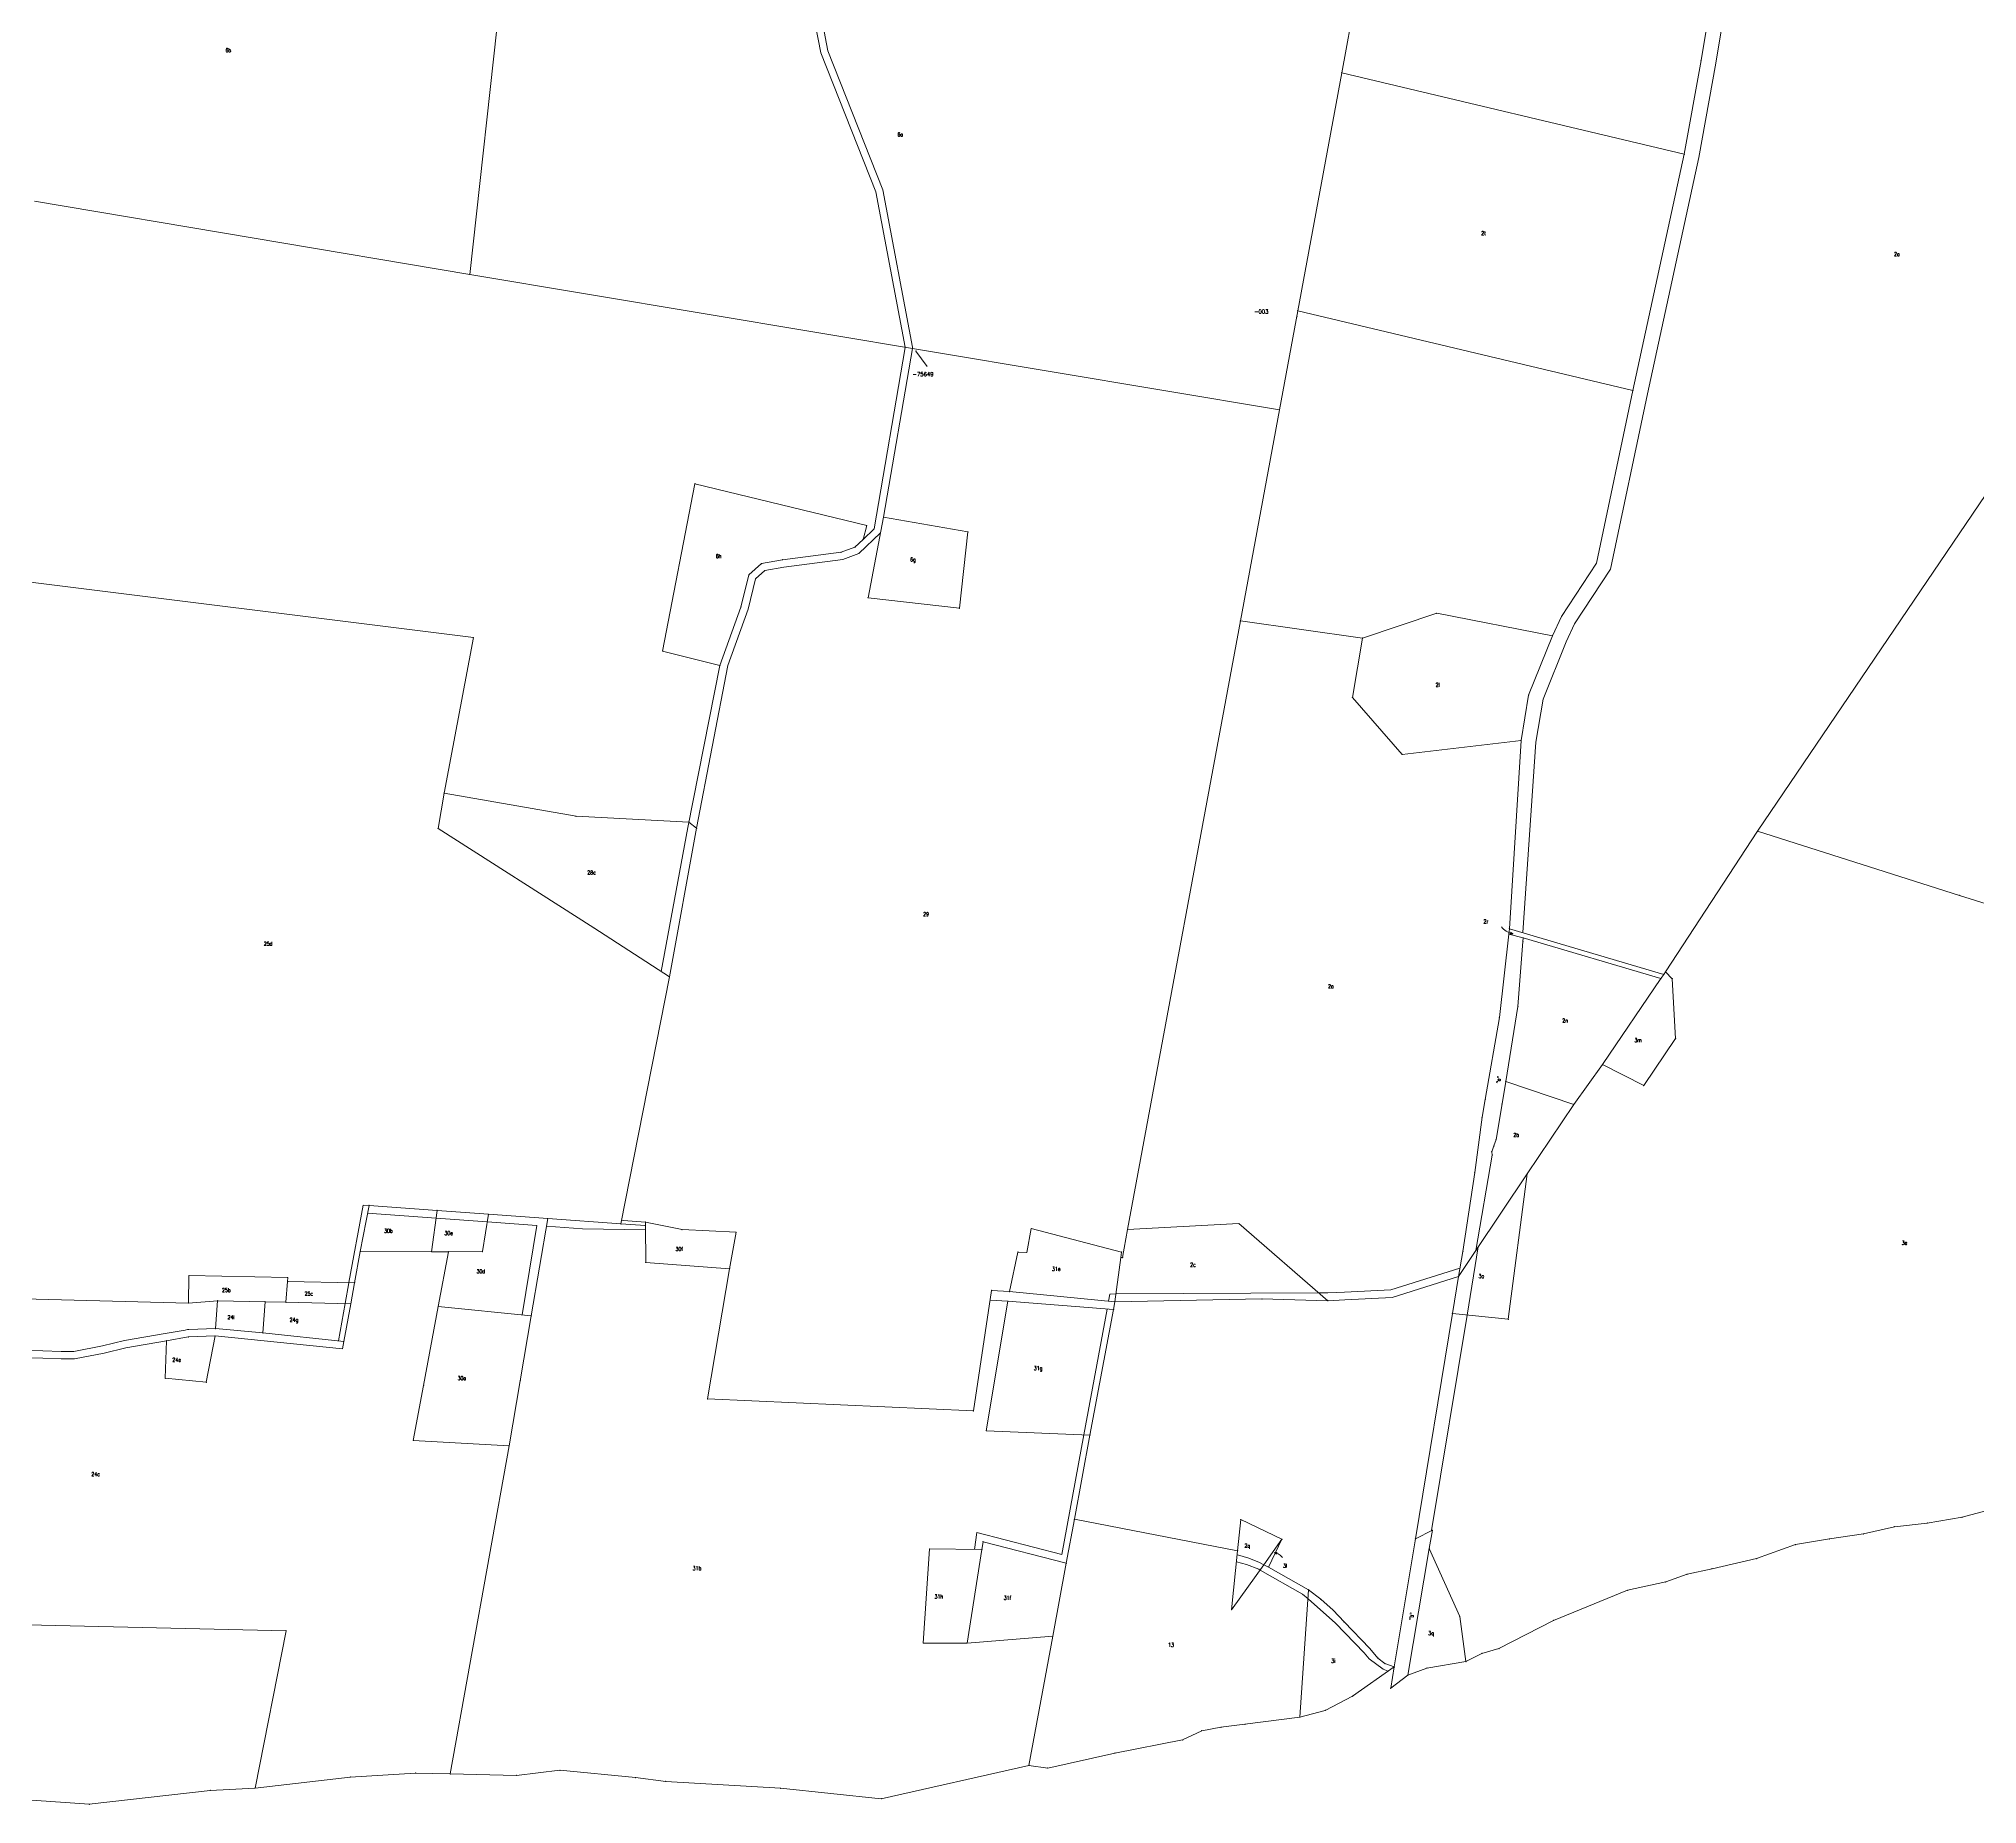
# Model space of a CAD drawing. Header units: millimetres. Extents: x 672113 to 680957, y 6130092 to 6137781.
# Drawn here: x 675262 to 676256, y 6130149 to 6131054 of the extents above; entities that cross this region are included whole.
import ezdxf

# ---------------------------------------------------------------- set-up
doc = ezdxf.new("R2010")
doc.units = ezdxf.units.MM
doc.header["$LTSCALE"] = 0.5
for name, color, linetype, lineweight in [('ADMN_GR', 1, 'Continuous', 5), ('OPTAGETVEJ', 1, 'Continuous', 5), ('PILE', 1, 'Continuous', 5), ('skel', 142, 'Continuous', 5), ('SKELKREDS', 1, 'Continuous', 5), ('SKELPKT', 1, 'Continuous', 5)]:
    doc.layers.add(name, color=color, linetype=linetype, lineweight=lineweight)
for name, color, linetype, lineweight, plot in [('FIKS_PILE', 9, 'Continuous', 5, False), ('FIKS_TEKST', 6, 'Continuous', 5, False), ('FIKSPUNKT', 1, 'Continuous', 5, False)]:
    doc.layers.add(name, color=color, linetype=linetype, lineweight=lineweight, plot=plot)
doc.layers.add('MATRNR', color=12, linetype='Continuous')
doc.styles.get("Standard").update_dxf_attribs({"font": 'romans.shx', "width": 0.75})

# ---------------------------------------------------------------- blocks, each defined once
blk = doc.blocks.new('270552_270552.DWG_FMEBLOCK44')
at = {"layer": 'FIKS_PILE', "color": 6}
blk.add_line((2.9, -3.96), (-2.9, 3.96), dxfattribs=at)
blk = doc.blocks.new('270555_270555.DWG_FMEBLOCK1')
at = {"layer": 'PILE', "color": 7}
for points in [[(-2.17, 1.19), (-1.71, 1.02), (-1.26, 0.74), (-0.83, 0.38), (-1.26, 0.74), (-1.71, 1.02), (-2.17, 1.19), (-1.69, 1.14), (-1.16, 1.19), (-0.6, 1.35), (-1.16, 1.19), (-1.69, 1.14), (-2.17, 1.19)], [(2.17, -1.35), (1.79, -0.89), (1.38, -0.48), (0.95, -0.1), (0.5, 0.23), (0.01, 0.51), (-0.5, 0.74), (-1.03, 0.94), (-1.59, 1.09), (-2.17, 1.19)]]:
    blk.add_lwpolyline(points, dxfattribs=at)
blk = doc.blocks.new('270555_270555.DWG_FMEBLOCK2')
at = {"layer": 'PILE', "color": 7}
for points in [[(-3, 1.87), (-2.49, 1.23), (-1.93, 0.65), (-1.32, 0.11), (-0.69, -0.34), (-0.02, -0.72), (0.66, -1.08), (1.4, -1.36), (2.18, -1.59), (3, -1.74)], [(3, -1.74), (2.54, -1.56), (2.08, -1.26), (1.65, -0.9), (2.08, -1.26), (2.54, -1.56), (3, -1.74), (2.52, -1.69), (1.98, -1.74), (1.42, -1.87), (1.98, -1.74), (2.52, -1.69), (3, -1.74)]]:
    blk.add_lwpolyline(points, dxfattribs=at)

msp = doc.modelspace()

# ---------------------------------------------------------------- linework, layer by layer
at = {"layer": 'ADMN_GR', "color": 220}
for p, q in [((675930.17, 6131036.76), (675937.67, 6131077.39)), ((675930.17, 6131036.76), (675937.67, 6131077.39)), ((675907.64, 6130914.8), (675930.17, 6131036.76)), ((675907.64, 6130914.8), (675930.17, 6131036.76)), ((675898.26, 6130864.05), (675907.64, 6130914.8)), ((675898.26, 6130864.05), (675907.64, 6130914.8)), ((675878.25, 6130755.77), (675898.26, 6130864.05)), ((675878.25, 6130755.77), (675898.26, 6130864.05)), ((675820.44, 6130443.81), (675878.25, 6130755.77)), ((675820.44, 6130443.81), (675878.25, 6130755.77)), ((675817.91, 6130429.35), (675820.44, 6130443.81)), ((675817.91, 6130429.35), (675820.44, 6130443.81)), ((675817.03, 6130429.39), (675813.95, 6130406.72)), ((675817.03, 6130429.39), (675813.95, 6130406.72)), ((675817.03, 6130429.39), (675817.91, 6130429.35)), ((675817.03, 6130429.39), (675817.91, 6130429.35)), ((675801.13, 6130338.37), (675813.25, 6130402.68)), ((675801.13, 6130338.37), (675813.25, 6130402.68)), ((675813.25, 6130402.68), (675813.95, 6130406.72)), ((675813.25, 6130402.68), (675813.95, 6130406.72)), ((675793.16, 6130295.21), (675801.13, 6130338.37)), ((675793.16, 6130295.21), (675801.13, 6130338.37)), ((676262.82, 6130300.29), (676248.11, 6130296.26)), ((675788.99, 6130272.68), (675793.16, 6130295.21)), ((675788.99, 6130272.68), (675793.16, 6130295.21)), ((676213.42, 6130291.4), (676197.5, 6130287.73)), ((676230.26, 6130293.28), (676213.42, 6130291.4)), ((676248.11, 6130296.26), (676230.26, 6130293.28)), ((676162.66, 6130282.27), (676142.8, 6130275.08)), ((676180.11, 6130285.17), (676162.66, 6130282.27)), ((676197.5, 6130287.73), (676180.11, 6130285.17)), ((675782.07, 6130235.23), (675788.99, 6130272.68)), ((675782.07, 6130235.23), (675788.99, 6130272.68)), ((676142.8, 6130275.08), (676120, 6130269.88)), ((676096.21, 6130263.07), (676076.68, 6130258.87)), ((676107.15, 6130267), (676096.21, 6130263.07)), ((676120, 6130269.88), (676107.15, 6130267)), ((676076.68, 6130258.87), (676038.79, 6130243.38)), ((676038.79, 6130243.38), (676010.72, 6130228.92)), ((675769.84, 6130169.01), (675782.07, 6130235.23)), ((675769.84, 6130169.01), (675782.07, 6130235.23)), ((675993.85, 6130222.23), (675973.85, 6130218.96)), ((676002.04, 6130226.48), (675993.85, 6130222.23)), ((676010.72, 6130228.92), (676002.04, 6130226.48)), ((675957.14, 6130219.57), (675935.79, 6130204.49)), ((675955.32, 6130208.57), (675957.14, 6130219.57)), ((675964.07, 6130215.35), (675955.32, 6130208.57)), ((675973.85, 6130218.96), (675964.07, 6130215.35)), ((675935.79, 6130204.49), (675921.72, 6130197.19)), ((675908.73, 6130193.8), (675880.56, 6130190.11)), ((675921.72, 6130197.19), (675908.73, 6130193.8)), ((675848.67, 6130182.15), (675813.97, 6130175.36)), ((675858.48, 6130186.8), (675848.67, 6130182.15)), ((675868.24, 6130188.63), (675858.48, 6130186.8)), ((675880.56, 6130190.11), (675868.24, 6130188.63)), ((675813.97, 6130175.36), (675779.5, 6130167.64)), ((675373.27, 6130157.4), (675422.12, 6130163.08)), ((675422.12, 6130163.08), (675455.57, 6130165.14)), ((675455.57, 6130165.14), (675473.3, 6130164.72)), ((675473.3, 6130164.72), (675507.27, 6130163.87)), ((675507.27, 6130163.87), (675529.51, 6130166.55)), ((675529.51, 6130166.55), (675568.34, 6130162.8)), ((675568.34, 6130162.8), (675583.75, 6130160.82)), ((675583.75, 6130160.82), (675642.64, 6130157.34)), ((675694.24, 6130151.93), (675769.84, 6130169.01)), ((675779.5, 6130167.64), (675769.84, 6130169.01)), ((675134.92, 6130159.75), (675288.29, 6130149.13)), ((675288.29, 6130149.13), (675350.3, 6130156.2)), ((675350.3, 6130156.2), (675373.27, 6130157.4)), ((675642.64, 6130157.34), (675694.24, 6130151.93))]:
    msp.add_line(p, q, dxfattribs=at)
at = {"layer": 'FIKSPUNKT', "color": 6}
for p in [(675907.23, 6130911.76), (675711.96, 6130894.16)]:
    msp.add_point(p, dxfattribs=at)
at = {"layer": 'OPTAGETVEJ', "color": 8}
for p, q in [((676121.85, 6131041.77), (676143.37, 6131172.31)), ((675655.3, 6131088.41), (675663.21, 6131046.94)), ((675658.91, 6131089.57), (675666.84, 6131048)), ((675663.21, 6131046.94), (675691.46, 6130975.74)), ((675666.84, 6131048), (675695.1, 6130976.8)), ((676113.17, 6130993.38), (676121.85, 6131041.77)), ((676086.82, 6130872.12), (676113.17, 6130993.38)), ((675691.46, 6130975.74), (675706.39, 6130896.13)), ((675695.1, 6130976.8), (675710.25, 6130896.02)), ((675706.42, 6130895.99), (675690.51, 6130802.93)), ((675706.39, 6130896.11), (675706.42, 6130895.99)), ((675710.25, 6130896.02), (675710.16, 6130895.5)), ((675710.15, 6130895.48), (675695.36, 6130808.94)), ((676079.38, 6130873.89), (676060.7, 6130785.33)), ((676086.82, 6130872.12), (676067.88, 6130782.33)), ((675682.78, 6130790.29), (675693.78, 6130800.84)), ((675684.9, 6130797.55), (675690.51, 6130802.93)), ((675693.78, 6130800.84), (675693.83, 6130800.89)), ((675644.22, 6130783.4), (675674.56, 6130787.3)), ((675674.56, 6130787.3), (675682.78, 6130790.29)), ((675625.94, 6130761.75), (675629.77, 6130777.34)), ((675629.77, 6130777.34), (675634.58, 6130781.61)), ((675634.58, 6130781.61), (675644.22, 6130783.4)), ((676060.7, 6130785.33), (676042.88, 6130758.06)), ((676067.88, 6130782.33), (676049.55, 6130754.29)), ((675615.56, 6130732.9), (675625.94, 6130761.75)), ((676042.88, 6130758.06), (676038.18, 6130748.18)), ((676049.55, 6130754.29), (676045.17, 6130745.12)), ((676033.36, 6130715.68), (676045.17, 6130745.12)), ((675595.02, 6130649.86), (675611.52, 6130732.83)), ((675615.56, 6130732.9), (675599.6, 6130649.45)), ((676029.7, 6130693.63), (676033.36, 6130715.68)), ((676023, 6130595.98), (676029.7, 6130693.63)), ((675581.5, 6130576), (675595.02, 6130649.86)), ((675428.66, 6130456.32), (675421.42, 6130416.52)), ((675428.66, 6130456.32), (675431.7, 6130456.1)), ((675430.94, 6130452.14), (675430.99, 6130452.14)), ((675430.99, 6130452.14), (675466.06, 6130449.57)), ((675466.06, 6130449.57), (675492.24, 6130447.66)), ((675492.24, 6130447.66), (675517.78, 6130445.79)), ((675517.78, 6130445.79), (675510.23, 6130399.99)), ((675522.7, 6130445.43), (675541.02, 6130444.1)), ((675541.02, 6130444.1), (675573.38, 6130443.6)), ((675562.18, 6130448.43), (675561.18, 6130448.5)), ((675573.34, 6130447.61), (675562.18, 6130448.43)), ((675994.44, 6130399.92), (676000.19, 6130434.84)), ((676000.19, 6130434.84), (676000.2, 6130434.89)), ((675955.39, 6130412.85), (675990.75, 6130424)), ((675955.98, 6130408.87), (675990.07, 6130419.72)), ((675421.42, 6130416.51), (675419.47, 6130405.79)), ((675810.72, 6130407.03), (675811.39, 6130410.69)), ((675811.39, 6130410.69), (675814.5, 6130410.71)), ((675918.33, 6130411.37), (675814.5, 6130410.71)), ((675918.38, 6130411.37), (675923.04, 6130411.24)), ((675923.04, 6130411.24), (675931.65, 6130411.67)), ((675931.65, 6130411.67), (675955.39, 6130412.85)), ((675415.99, 6130386.68), (675419.47, 6130405.79)), ((675510.23, 6130399.99), (675510.22, 6130399.94)), ((675750.07, 6130407.53), (675759.15, 6130407.02)), ((675798.05, 6130338.5), (675809.96, 6130402.94)), ((675923.09, 6130407.23), (675931.85, 6130407.67)), ((675931.85, 6130407.67), (675955.98, 6130408.87)), ((675976.26, 6130289.42), (675994.44, 6130399.92)), ((675306.41, 6130386.91), (675327.29, 6130390.49)), ((675327.29, 6130390.49), (675337.42, 6130392.24)), ((675337.42, 6130392.24), (675338.66, 6130392.46)), ((675338.66, 6130392.46), (675339.41, 6130392.49)), ((675339.41, 6130392.49), (675352.98, 6130393.01)), ((675418.07, 6130382.57), (675352.79, 6130389.26)), ((675247.59, 6130381.81), (675264.62, 6130381.54)), ((675264.62, 6130381.54), (675273.91, 6130381.26)), ((675273.91, 6130381.26), (675280.37, 6130381.26)), ((675280.37, 6130381.26), (675295.12, 6130384.13)), ((675280.79, 6130377.44), (675295.97, 6130380.4)), ((675295.12, 6130384.13), (675306.41, 6130386.91)), ((675295.97, 6130380.4), (675307.13, 6130383.14)), ((675307.13, 6130383.14), (675327.94, 6130386.77)), ((675418.76, 6130386.34), (675418.07, 6130382.57)), ((675247.63, 6130378), (675264.59, 6130377.73)), ((675264.59, 6130377.73), (675273.91, 6130377.45)), ((675273.91, 6130377.45), (675280.79, 6130377.44)), ((675786.73, 6130277.17), (675798.05, 6130338.45)), ((675743.27, 6130288.37), (675741.91, 6130279.8)), ((675786.73, 6130277.17), (675743.27, 6130288.37)), ((675876.33, 6130273.42), (675876.28, 6130273.44)), ((675881.44, 6130271.96), (675876.33, 6130273.42)), ((675876.69, 6130276.93), (675876.64, 6130276.94)), ((675882.53, 6130275.26), (675876.69, 6130276.93)), ((675881.44, 6130271.96), (675887.69, 6130269.56)), ((675888.05, 6130273.14), (675882.53, 6130275.26)), ((675890.32, 6130271.95), (675888.05, 6130273.14)), ((675887.69, 6130269.56), (675888.34, 6130269.19)), ((675888.39, 6130269.16), (675910.14, 6130256.84)), ((675912.92, 6130254.39), (675910.14, 6130256.84)), ((675926.96, 6130241.99), (675912.92, 6130254.39)), ((675926.96, 6130241.99), (675941.76, 6130226.75)), ((675941.76, 6130226.75), (675944.29, 6130223.68)), ((675944.29, 6130223.68), (675951.37, 6130218.32)), ((675951.37, 6130218.32), (675953.91, 6130217.39))]:
    msp.add_line(p, q, dxfattribs=at)
at = {"layer": 'skel', "color": 40}
for p, q in [((676114.33, 6131043.1), (676136.05, 6131174.6)), ((675505.18, 6131131.53), (675483.36, 6130933.37)), ((676105.69, 6130994.98), (675930.17, 6131036.76)), ((676105.69, 6130994.98), (676114.33, 6131043.1)), ((676406.84, 6131037.17), (676143.3, 6130647.96)), ((676079.38, 6130873.89), (676105.69, 6130994.98)), ((675483.36, 6130933.37), (675260.32, 6130970.88)), ((675898.26, 6130864.05), (675483.36, 6130933.37)), ((676079.38, 6130873.89), (675907.64, 6130914.8)), ((675582.17, 6130740.34), (675598.68, 6130826.09)), ((675598.68, 6130826.09), (675686.8, 6130804.61)), ((675695.36, 6130808.94), (675687.48, 6130767.61)), ((675738.62, 6130801.37), (675695.36, 6130808.94)), ((675684.9, 6130797.55), (675680.75, 6130793.56)), ((675686.8, 6130804.61), (675684.9, 6130797.55)), ((675734.28, 6130762.29), (675738.62, 6130801.37)), ((675643.63, 6130787.13), (675632.86, 6130785.13)), ((675673.66, 6130790.99), (675643.63, 6130787.13)), ((675680.75, 6130793.56), (675673.66, 6130790.99)), ((675243.18, 6130777.54), (675485.2, 6130747.25)), ((675626.39, 6130779.38), (675622.32, 6130762.84)), ((675632.86, 6130785.13), (675626.39, 6130779.38)), ((675687.48, 6130767.61), (675734.28, 6130762.29)), ((675622.32, 6130762.84), (675611.52, 6130732.83)), ((675978.91, 6130759.66), (675940.8, 6130746.95)), ((676038.18, 6130748.18), (675978.91, 6130759.66)), ((675485.2, 6130747.25), (675470.15, 6130667.49)), ((675940.8, 6130746.95), (675878.25, 6130755.77)), ((675940.8, 6130746.95), (675935.69, 6130716.51)), ((676025.98, 6130717.78), (676038.18, 6130748.18)), ((675611.52, 6130732.83), (675582.17, 6130740.34)), ((676022.12, 6130694.5), (676025.98, 6130717.78)), ((675935.69, 6130716.51), (675961.22, 6130687.33)), ((675961.22, 6130687.33), (676022.12, 6130694.5)), ((676016.08, 6130597.95), (676022.12, 6130694.5)), ((675467.08, 6130649.39), (675470.15, 6130667.49)), ((675537.81, 6130655.61), (675470.15, 6130667.49)), ((675546.93, 6130598.39), (675467.08, 6130649.39)), ((675595.57, 6130652.64), (675537.81, 6130655.61)), ((675585.62, 6130573.33), (675599.6, 6130649.45)), ((675595.57, 6130652.64), (675599.6, 6130649.45)), ((676096.18, 6130575.94), (676143.3, 6130647.96)), ((676246.79, 6130615.08), (676143.3, 6130647.96)), ((676246.79, 6130615.08), (676443.11, 6130553.12)), ((675585.62, 6130573.33), (675546.93, 6130598.39)), ((676015.9, 6130595.2), (676016.08, 6130597.95)), ((676016.08, 6130597.95), (676095.25, 6130574.57)), ((676015.9, 6130595.2), (676011.01, 6130552.52)), ((676023.18, 6130593.27), (676015.9, 6130595.2)), ((676020.5, 6130558.07), (676023.06, 6130591.42)), ((676023.06, 6130591.42), (676023.18, 6130593.27)), ((676023.18, 6130593.27), (676093.78, 6130572.4)), ((675585.62, 6130573.33), (675560.82, 6130446.66)), ((676063.91, 6130528.35), (676093.78, 6130572.4)), ((676093.78, 6130572.4), (676095.25, 6130574.57)), ((676095.25, 6130574.57), (676096.18, 6130575.94)), ((676099.55, 6130572.29), (676096.18, 6130575.94)), ((676101.32, 6130541.65), (676099.55, 6130572.29)), ((676011.01, 6130552.52), (676003.74, 6130510.45)), ((676014.23, 6130519.6), (676020.5, 6130558.07)), ((676084.99, 6130517.56), (676101.32, 6130541.65)), ((676049.07, 6130507.93), (676063.91, 6130528.35)), ((676063.91, 6130528.35), (676084.99, 6130517.56)), ((676012.38, 6130508.18), (676014.23, 6130519.6)), ((676049.07, 6130507.93), (676014.23, 6130519.6)), ((676003.74, 6130510.45), (676002.1, 6130501.35)), ((676002.1, 6130501.35), (675998.37, 6130472.92)), ((676009.28, 6130489.85), (676012.38, 6130508.18)), ((676049.07, 6130507.93), (676025.28, 6130472.37)), ((676008.22, 6130486.63), (676009.28, 6130489.85)), ((675998.93, 6130432.99), (676007.35, 6130481.96)), ((676007.04, 6130483.64), (676008.22, 6130486.63)), ((676007.35, 6130481.96), (676007.04, 6130483.64)), ((675998.37, 6130472.92), (675992.26, 6130432.58)), ((676025.28, 6130472.37), (675998.93, 6130432.99)), ((676025.28, 6130472.37), (676015.49, 6130397.8)), ((675431.7, 6130456.1), (675427.18, 6130432.56)), ((675431.7, 6130456.1), (675466.59, 6130453.55)), ((675466.59, 6130453.55), (675463.8, 6130432.41)), ((675466.59, 6130453.55), (675492.87, 6130451.63)), ((675492.87, 6130451.63), (675489.83, 6130432.48)), ((675492.87, 6130451.63), (675523.32, 6130449.4)), ((675523.32, 6130449.4), (675514.81, 6130399.49)), ((675523.32, 6130449.4), (675560.82, 6130446.66)), ((675560.82, 6130446.66), (675573.36, 6130445.74)), ((675592.1, 6130443.74), (675573.34, 6130447.61)), ((675573.34, 6130447.61), (675573.36, 6130445.74)), ((675573.55, 6130426.86), (675573.36, 6130445.74)), ((675619.83, 6130442.34), (675592.1, 6130443.74)), ((675616.49, 6130423.69), (675619.83, 6130442.34)), ((675768.81, 6130432), (675771.09, 6130444.24)), ((675771.09, 6130444.24), (675817.4, 6130432.23)), ((675877.47, 6130446.84), (675820.44, 6130443.81)), ((675877.47, 6130446.84), (675923.09, 6130407.23)), ((675427.18, 6130432.56), (675424.26, 6130416.46)), ((675427.18, 6130432.56), (675463.8, 6130432.41)), ((675472.44, 6130432.38), (675463.8, 6130432.41)), ((675472.44, 6130432.38), (675467.19, 6130404.25)), ((675472.44, 6130432.38), (675489.83, 6130432.48)), ((675759.98, 6130411.97), (675764.28, 6130432.19)), ((675764.28, 6130432.19), (675768.81, 6130432)), ((675817.4, 6130432.23), (675817.03, 6130429.39)), ((675990.07, 6130419.72), (675998.93, 6130432.99)), ((675992.26, 6130432.58), (675990.07, 6130419.72)), ((675339.15, 6130406.07), (675339.41, 6130420.12)), ((675339.41, 6130420.12), (675390.04, 6130419.13)), ((675389.99, 6130417.17), (675390.04, 6130419.13)), ((675573.55, 6130426.86), (675616.49, 6130423.69)), ((675616.49, 6130423.69), (675605.2, 6130356.92)), ((675986.94, 6130400.68), (675990.07, 6130419.72)), ((675389.99, 6130417.17), (675389.07, 6130406.47)), ((675389.99, 6130417.17), (675424.26, 6130416.46)), ((675424.26, 6130416.46), (675422.31, 6130405.73)), ((675741.46, 6130350.8), (675750.78, 6130412.51)), ((675750.78, 6130412.51), (675759.98, 6130411.97)), ((675813.95, 6130406.72), (675759.98, 6130411.97)), ((675339.15, 6130406.07), (675234.94, 6130408.72)), ((675354.09, 6130407.26), (675339.15, 6130406.07)), ((675354.09, 6130407.26), (675352.98, 6130393.01)), ((675354.09, 6130407.26), (675378.44, 6130406.71)), ((675377.29, 6130390.77), (675378.44, 6130406.71)), ((675389.07, 6130406.47), (675378.44, 6130406.71)), ((675422.31, 6130405.73), (675389.07, 6130406.47)), ((675422.31, 6130405.73), (675418.76, 6130386.34)), ((675459.65, 6130363.88), (675467.19, 6130404.25)), ((675467.19, 6130404.25), (675514.81, 6130399.49)), ((675514.81, 6130399.49), (675509.16, 6130366.26)), ((675759.15, 6130407.02), (675748, 6130340.63)), ((675813.25, 6130402.68), (675759.15, 6130407.02)), ((675889.25, 6130408.2), (675813.95, 6130406.72)), ((675889.25, 6130408.2), (675923.09, 6130407.23)), ((675967.92, 6130285.12), (675986.94, 6130400.68)), ((676015.49, 6130397.8), (675986.94, 6130400.68)), ((675339.06, 6130388.7), (675352.79, 6130389.26)), ((675352.79, 6130389.26), (675348.32, 6130365.46)), ((675377.29, 6130390.77), (675352.98, 6130393.01)), ((675418.76, 6130386.34), (675377.29, 6130390.77)), ((675327.25, 6130367.48), (675327.94, 6130386.77)), ((675327.94, 6130386.77), (675339.06, 6130388.7)), ((675348.32, 6130365.46), (675327.25, 6130367.48)), ((675454.37, 6130335.62), (675459.65, 6130363.88)), ((675509.16, 6130366.26), (675503.44, 6130332.8)), ((675605.2, 6130356.92), (675741.46, 6130350.8)), ((675748, 6130340.63), (675801.13, 6130338.37)), ((675503.44, 6130332.8), (675454.37, 6130335.62)), ((675503.44, 6130332.8), (675473.3, 6130164.72)), ((675876.85, 6130279.09), (675793.16, 6130295.21)), ((675878.48, 6130295.07), (675876.85, 6130279.09)), ((675899.5, 6130284.94), (675878.48, 6130295.07)), ((675715.77, 6130231.71), (675718.98, 6130280.03)), ((675718.98, 6130280.03), (675745.77, 6130279.71)), ((675746.4, 6130283.7), (675745.77, 6130279.71)), ((675788.99, 6130272.68), (675746.4, 6130283.7)), ((675890.32, 6130271.95), (675899.5, 6130284.94)), ((675899.5, 6130284.94), (675892.66, 6130270.73)), ((675957.14, 6130219.57), (675967.92, 6130285.12)), ((675964.07, 6130215.35), (675975.03, 6130280.17)), ((675976.62, 6130289.56), (675967.92, 6130285.12)), ((675975.03, 6130280.17), (675976.62, 6130289.56)), ((675975.03, 6130280.17), (675990.66, 6130245.38)), ((675745.77, 6130279.71), (675738.15, 6130231.72)), ((675873.77, 6130248.87), (675876.85, 6130279.09)), ((675873.77, 6130248.87), (675890.32, 6130271.95)), ((675890.32, 6130271.95), (675892.66, 6130270.73)), ((675892.66, 6130270.73), (675913.24, 6130259.07)), ((675913.24, 6130259.07), (675908.73, 6130193.8)), ((675913.24, 6130259.07), (675919.44, 6130254.26)), ((675919.44, 6130254.26), (675925.88, 6130248.56)), ((675079.83, 6130244.97), (675389.21, 6130238.09)), ((675925.88, 6130248.56), (675931.43, 6130242.59)), ((675931.43, 6130242.59), (675944.66, 6130228.95)), ((675990.66, 6130245.38), (675993.85, 6130222.23)), ((675389.21, 6130238.09), (675373.27, 6130157.4)), ((675738.15, 6130231.72), (675715.77, 6130231.71)), ((675738.15, 6130231.72), (675782.07, 6130235.23)), ((675944.66, 6130228.95), (675948.72, 6130224.04)), ((675948.72, 6130224.04), (675952.35, 6130221.28)), ((675952.35, 6130221.28), (675957.14, 6130219.57))]:
    msp.add_line(p, q, dxfattribs=at)
at = {"layer": 'SKELKREDS', "color": 250, "true_color": 0x333333}
for p in [(675339.41, 6130420.12), (675390.04, 6130419.13), (675389.99, 6130417.17), (675339.15, 6130406.07)]:
    msp.add_point(p, dxfattribs=at)
at = {"layer": 'SKELPKT', "color": 253, "true_color": 0x999999}
for p in [(675930.17, 6131036.76), (675930.17, 6131036.76), (676114.33, 6131043.1), (676105.69, 6130994.98), (675483.36, 6130933.37), (675907.64, 6130914.8), (675907.64, 6130914.8), (676079.38, 6130873.89), (675898.26, 6130864.05), (675898.26, 6130864.05), (675598.68, 6130826.09), (675695.36, 6130808.94), (675684.9, 6130797.55), (675686.8, 6130804.61), (675738.62, 6130801.37), (675643.63, 6130787.13), (675673.66, 6130790.99), (675680.75, 6130793.56), (675626.39, 6130779.38), (675632.86, 6130785.13), (675687.48, 6130767.61), (675622.32, 6130762.84), (675734.28, 6130762.29), (675978.91, 6130759.66), (675485.2, 6130747.25), (675878.25, 6130755.77), (675878.25, 6130755.77), (675940.8, 6130746.95), (676038.18, 6130748.18), (675582.17, 6130740.34), (675611.52, 6130732.83), (676025.98, 6130717.78), (675935.69, 6130716.51), (675961.22, 6130687.33), (676022.12, 6130694.5), (676143.3, 6130647.96), (676246.79, 6130615.08), (676016.08, 6130597.95), (676015.9, 6130595.2), (676023.06, 6130591.42), (676023.18, 6130593.27), (676093.78, 6130572.4), (676011.01, 6130552.52), (676020.5, 6130558.07), (676063.91, 6130528.35), (676014.23, 6130519.6), (676003.74, 6130510.45), (676002.1, 6130501.35), (676012.38, 6130508.18), (676049.07, 6130507.93), (676009.28, 6130489.85), (676007.04, 6130483.64), (676007.35, 6130481.96), (676008.22, 6130486.63), (675998.37, 6130472.92), (676025.28, 6130472.37), (675431.7, 6130456.1), (675466.59, 6130453.55), (675492.87, 6130451.63), (675523.32, 6130449.4), (675560.82, 6130446.66), (675573.34, 6130447.61), (675573.36, 6130445.74), (675592.1, 6130443.74), (675619.83, 6130442.34), (675771.09, 6130444.24), (675820.44, 6130443.81), (675820.44, 6130443.81), (675877.47, 6130446.84), (675427.18, 6130432.56), (675463.8, 6130432.41), (675472.44, 6130432.38), (675489.83, 6130432.48), (675764.28, 6130432.19), (675768.81, 6130432), (675817.03, 6130429.39), (675817.03, 6130429.39), (675817.4, 6130432.23), (675817.91, 6130429.35), (675817.91, 6130429.35), (675992.26, 6130432.58), (675998.93, 6130432.99), (675573.55, 6130426.86), (675616.49, 6130423.69), (675990.07, 6130419.72), (675424.26, 6130416.46), (675750.78, 6130412.51), (675759.98, 6130411.97), (675354.09, 6130407.26), (675378.44, 6130406.71), (675389.07, 6130406.47), (675422.31, 6130405.73), (675467.19, 6130404.25), (675514.81, 6130399.49), (675759.15, 6130407.02), (675813.25, 6130402.68), (675813.25, 6130402.68), (675813.95, 6130406.72), (675813.95, 6130406.72), (675889.25, 6130408.2), (675923.09, 6130407.23), (675986.94, 6130400.68), (675352.79, 6130389.26), (675352.98, 6130393.01), (675377.29, 6130390.77), (676015.49, 6130397.8), (675327.94, 6130386.77), (675339.06, 6130388.7), (675418.76, 6130386.34), (675327.25, 6130367.48), (675348.32, 6130365.46), (675459.65, 6130363.88), (675509.16, 6130366.26), (675605.2, 6130356.92), (675741.46, 6130350.8), (675748, 6130340.63), (675454.37, 6130335.62), (675503.44, 6130332.8), (675801.13, 6130338.37), (675801.13, 6130338.37), (675793.16, 6130295.21), (675793.16, 6130295.21), (675878.48, 6130295.07), (676213.42, 6130291.4), (676230.26, 6130293.28), (676248.11, 6130296.26), (675718.98, 6130280.03), (675746.4, 6130283.7), (675899.5, 6130284.94), (675967.92, 6130285.12), (675975.03, 6130280.17), (675976.62, 6130289.56), (676162.66, 6130282.27), (676180.11, 6130285.17), (676197.5, 6130287.73), (675745.77, 6130279.71), (675788.99, 6130272.68), (675788.99, 6130272.68), (675876.85, 6130279.09), (675890.32, 6130271.95), (675892.66, 6130270.73), (676142.8, 6130275.08), (676096.21, 6130263.07), (676107.15, 6130267), (676120, 6130269.88), (675913.24, 6130259.07), (675919.44, 6130254.26), (676076.68, 6130258.87), (675873.77, 6130248.87), (675925.88, 6130248.56), (675931.43, 6130242.59), (675990.66, 6130245.38), (676038.79, 6130243.38), (675389.21, 6130238.09), (675715.77, 6130231.71), (675738.15, 6130231.72), (675782.07, 6130235.23), (675782.07, 6130235.23), (675944.66, 6130228.95), (675948.72, 6130224.04), (675952.35, 6130221.28), (675993.85, 6130222.23), (676002.04, 6130226.48), (676010.72, 6130228.92), (675957.14, 6130219.57), (675964.07, 6130215.35), (675973.85, 6130218.96), (675935.79, 6130204.49), (675955.32, 6130208.57), (675908.73, 6130193.8), (675921.72, 6130197.19), (675848.67, 6130182.15), (675858.48, 6130186.8), (675868.24, 6130188.63), (675880.56, 6130190.11), (675813.97, 6130175.36), (675422.12, 6130163.08), (675455.57, 6130165.14), (675473.3, 6130164.72), (675507.27, 6130163.87), (675529.51, 6130166.55), (675568.34, 6130162.8), (675583.75, 6130160.82), (675769.84, 6130169.01), (675769.84, 6130169.01), (675779.5, 6130167.64), (675350.3, 6130156.2), (675373.27, 6130157.4), (675642.64, 6130157.34), (675694.24, 6130151.93), (675288.29, 6130149.13)]:
    msp.add_point(p, dxfattribs=at)
at = {"layer": 'SKELPKT', "color": 250, "true_color": 0x333333}
for p in [(675470.15, 6130667.49), (675467.08, 6130649.39), (675537.81, 6130655.61), (675595.57, 6130652.64), (675599.6, 6130649.45), (675546.93, 6130598.39), (675585.62, 6130573.33), (676095.25, 6130574.57), (676096.18, 6130575.94), (676099.55, 6130572.29), (676101.32, 6130541.65), (676084.99, 6130517.56)]:
    msp.add_point(p, dxfattribs=at)

# ---------------------------------------------------------------- block references
at = {"layer": 'FIKS_PILE', "color": 6}
msp.add_blockref('270552_270552.DWG_FMEBLOCK44', (675714.87, 6130890.15), dxfattribs=at)
at = {"layer": 'PILE', "color": 7}
for name, p in [('270555_270555.DWG_FMEBLOCK2', (676015.08, 6130597.07)), ('270555_270555.DWG_FMEBLOCK1', (675897.66, 6130276.92))]:
    msp.add_blockref(name, p, dxfattribs=at)

# ---------------------------------------------------------------- texts
at = {"layer": 'FIKS_TEKST'}
for s, p in [('-003', (675885.28, 6130913.33)), ('-75649', (675710.21, 6130881.22))]:
    msp.add_text(s, height=2, dxfattribs=at).set_placement(p)
at = {"layer": 'MATRNR', "width": 0.75}
for s, p in [('6b', (675358.12, 6131047.31)), ('6a', (675702.5, 6131004.11)), ('2t', (676001.66, 6130953.56)), ('2a', (676213.26, 6130942.79)), ('6h', (675609.41, 6130787.95)), ('6g', (675708.98, 6130786.21)), ('2l', (675978.31, 6130721.99)), ('28c', (675543.55, 6130625.81)), ('29', (675715.68, 6130604.46)), ('2r', (676002.85, 6130600.73)), ('25d', (675377.76, 6130589.3)), ('2o', (675923.17, 6130567.45)), ('2n', (676043.19, 6130549.92)), ('3m', (676080.18, 6130539.84)), ('2b', (676018.12, 6130491.23)), ('30b', (675439.42, 6130442.1)), ('30e', (675470.33, 6130440.93)), ('30f', (675588.76, 6130432.76)), ('3e', (676217.15, 6130435.93)), ('30d', (675486.79, 6130421.33)), ('31e', (675781.7, 6130422.57)), ('2c', (675852.52, 6130424.7)), ('3o', (676000.29, 6130418.89)), ('25b', (675356.34, 6130411.67)), ('25c', (675398.68, 6130409.87)), ('24l', (675359.18, 6130397.75)), ('24g', (675391.01, 6130396.5)), ('24e', (675330.93, 6130375.99)), ('31g', (675772.39, 6130371.64)), ('30a', (675477.08, 6130366.56)), ('24c', (675289.4, 6130317.31)), ('2q', (675880.38, 6130280.7)), ('31b', (675597.55, 6130269.1)), ('3l', (675900.09, 6130270.45)), ('31h', (675721.51, 6130254.58)), ('31f', (675756.98, 6130254)), ('13', (675841.2, 6130229.81)), ('3q', (675974.51, 6130235.85)), ('3i', (675924.8, 6130221.6))]:
    msp.add_text(s, height=2, dxfattribs=at).set_placement(p)
for s, rotation, p in [('"e"', 80, (676011.27, 6130518.48)), ('"b"', 81, (675966.64, 6130243.48))]:
    msp.add_text(s, height=2, rotation=rotation, dxfattribs=at).set_placement(p)

doc.saveas('drawing.dxf')
